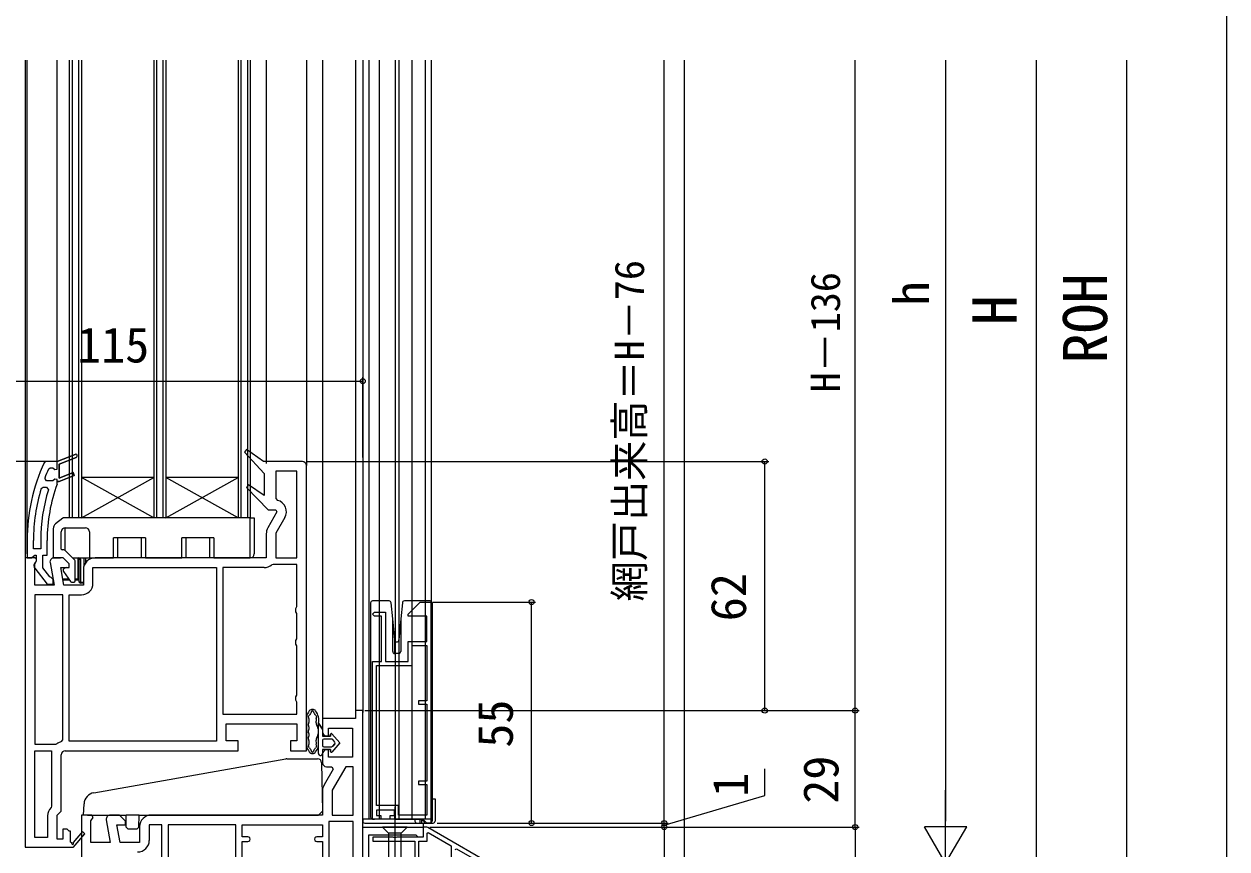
# Model space of a CAD drawing. Units: millimetres, scale not verified. Extents: x -525 to 525, y -783 to 777.
# Drawn here: x 225.8 to 525, y 166.5 to 371.8 of the extents above; entities that cross this region are included whole.
import ezdxf
from ezdxf.enums import TextEntityAlignment as Align

# ---------------------------------------------------------------- set-up
doc = ezdxf.new("R2010")
doc.units = ezdxf.units.MM
doc.header["$LTSCALE"] = 4
for name, color, linetype in [('0-2_YKK_11', 7, 'Continuous'), ('0-3_YKK_11E', 7, 'Continuous'), ('0-4_YKK_12', 2, 'Continuous'), ('0-5_YKK_13', 4, 'Continuous'), ('0-7_YKK_D', 6, 'Continuous'), ('0-8_YKK_ZWAK', 7, 'Continuous'), ('0-9_YSS_K', 3, 'Continuous')]:
    doc.layers.add(name, color=color, linetype=linetype)
doc.styles.add('ＭＳ ゴシック', font='')
doc.styles.get('ＭＳ ゴシック').set_extended_font_data('MS Gothic')

msp = doc.modelspace()

# ---------------------------------------------------------------- linework, layer by layer
at = {"layer": '0-2_YKK_11'}
for p, q in [((285.5, 236.5), (275.2, 236.5)), ((300, 190.1), (300, 187.9)), ((344.501, 161.189), (326.232, 171.765)), ((298.6, 168.3), (300, 168.3))]:
    msp.add_line(p, q, dxfattribs=at)
for points in [[(231.795, 260.999), (232.253, 261.3), (232.925, 261.3), (233.41, 260.925), (234, 261), (234, 262.9), (238.452, 264.671), (234, 262.9), (231.218, 262.9), (230.764, 262.61)], [(238.748, 263.928), (234.5, 262.238), (234.5, 258.761), (237.952, 260.134), (238.248, 259.391), (234.5, 257.9), (234, 257.9), (234, 258.4), (233.41, 258.475), (232.925, 258.1), (232.9, 258.1), (231.365, 258.1), (230.896, 258.774)], [(233.97, 257.282), (234, 257.453), (234, 257.9), (234.5, 257.9), (238.248, 259.391), (237.952, 260.134), (234.5, 258.761), (234.5, 262.238), (238.748, 263.928)], [(295, 262.9), (285.29, 262.9), (281.095, 265.852), (280.577, 265.261), (285.5, 259.9), (285.5, 254.435), (281.588, 257.056), (281.084, 256.451), (286.487, 250.9), (288.345, 250.9), (288.673, 250.333), (286.389, 246.377)], [(236, 190.901), (279, 190.9), (279, 193.4), (276, 193.4), (276, 197.6), (293.6, 197.6), (293.6, 193.4), (292, 193.4), (292, 190.9), (296, 190.9), (296, 261.9)], [(293.6, 238.9), (293.6, 260.5), (288.4, 260.5), (288.4, 253.713), (288.787, 253.226)], [(230.009, 256.145), (230.487, 256.5), (231.324, 256.5), (231.801, 255.852)], [(290.645, 248.95), (288.4, 245.061), (288.4, 238.9), (293.6, 238.9)], [(226.5, 243.267), (226.5, 238.9), (227.6, 238.9), (228.096, 239.337), (228.394, 239.6), (228.8, 239.6), (228.8, 238.2), (228.6, 237.8)], [(229.9, 243.267), (229.9, 241.2), (228.1, 241.2), (228.1, 243.267)], [(228.413, 236.383), (231.525, 232.4), (233, 232.4), (233, 233.501), (232.525, 234), (232.155, 234.192), (230.4, 236.438), (230.4, 239.6), (231.5, 239.6), (231.5, 243.267)], [(286, 244.927), (286, 238.9), (243.4, 238.9)], [(226, 238.9), (226, 166.9), (237.866, 166.9), (238, 166.823), (240.905, 170.241), (240.295, 170.759), (237.984, 168.04)], [(232.215, 237.727), (233.207, 232.1), (228.4, 232.1), (228.4, 237.457), (228.824, 238.135), (228.858, 238.6), (228.4, 238.9), (227.5, 238.9), (226, 238.9)], [(240.5, 236), (240.5, 232.1), (235.644, 232.1), (234.868, 236.5), (237, 236.5), (237, 237.4), (235.5, 238.9), (233.2, 238.9)], [(273.6, 236.5), (273.6, 193.3), (237, 193.3), (237, 229.7), (240, 229.7)], [(242.9, 232.6), (242.9, 236.5), (273.6, 236.5)], [(275.2, 236.5), (275.2, 200), (293.6, 200), (293.6, 203.034), (293.35, 203.467), (293.35, 204.333), (293.6, 204.766), (293.6, 217.034), (293.35, 217.467), (293.35, 218.333), (293.6, 218.766), (293.6, 225.034), (293.35, 225.467), (293.35, 226.333), (293.6, 226.766), (293.6, 237.3), (287.691, 237.3), (287.369, 237.183)], [(228.4, 229.7), (228.4, 192.5), (233.633, 192.5), (233.936, 192.603)], [(235.041, 193.163), (235.4, 193.642), (235.4, 229.7), (228.4, 229.7)], [(310, 136.9), (310, 200.9), (308.2, 200.9), (308.2, 198.9), (300, 198.9), (300, 195.6)], [(301, 194.6), (301.5, 194.6), (301.5, 196.5), (307.5, 196.5), (307.5, 189.3), (301.5, 189.3), (301.5, 191.1), (301, 191.1)], [(228.4, 169.3), (228.4, 190.9), (232.6, 190.901), (232.6, 177.101), (232.453, 176.747)], [(237.606, 167.974), (237.3, 168.151), (237.3, 170.9), (237, 170.9), (236.5, 171.4), (235.4, 171.4), (235.4, 168.9), (234, 168.9), (234, 174.9), (235, 175.9), (235, 189.901)], [(301, 186.9), (302.345, 186.9), (302.673, 186.333), (300.389, 182.377)], [(300, 180.927), (300, 174.9), (257.4, 174.9)], [(246.215, 173.726), (247.207, 168.1), (242.4, 168.1), (242.4, 173.456), (242.942, 174.324), (242.623, 174.9), (240, 174.9), (240, 147.258), (195.948, 144.95)], [(231.6, 174.693), (231.6, 169.301), (228.4, 169.3)], [(254.5, 172), (254.5, 168.1), (249.644, 168.1), (248.868, 172.5), (251, 172.5), (251, 173.4), (249.5, 174.9), (247.2, 174.9)], [(260, 135.3), (260, 172.5), (256.9, 172.5), (256.9, 168.6)], [(281.4, 169.5), (280, 169.5), (280, 172.5), (300, 172.5), (300, 169.5), (298.6, 169.5)], [(325.731, 171.9), (325, 171.9), (325, 169.4), (318.458, 169.4), (318.275, 169.28), (317.725, 169.28), (317.542, 169.4), (312.5, 169.4), (312.5, 168.4), (323, 168.4), (323, 160.9)], [(300, 168.3), (300, 135.3), (280, 135.3), (280, 168.3), (281.4, 168.3)], [(324, 159.9), (324, 168.4), (326, 168.4), (326, 170.397), (326.3, 170.571), (332, 167.271), (332, 159.9)], [(333, 166.345), (333.3, 166.518), (344, 160.323)]]:
    msp.add_lwpolyline(points, dxfattribs=at)
for points in [[(307.6, 174.9), (307.6, 186.9), (305.771, 186.9), (302.4, 181.061), (302.4, 174.9)], [(278.4, 135.3), (278.4, 172.5), (261.6, 172.5), (261.6, 135.3)], [(301.6, 173.3), (301.6, 135.3), (307.6, 135.3), (307.6, 173.3)], [(310, 151.9), (310, 171.9), (325, 171.9), (325, 169.4), (323.8, 169.4), (323.5, 169.7), (323.3, 169.9), (311.4, 169.9), (311.4, 151.9)]]:
    msp.add_lwpolyline(points, close=True, dxfattribs=at)
for centre, radius, start, end in [((238.6, 264.3), 0.4, 291.69939, 111.69941), ((238.6, 264.3), 0.4, 291.69939, 111.69941), ((272.5, 243.267), 46, 155.13402, 179.99999), ((272.5, 243.267), 44.4, 156.46078, 159.55779), ((295, 261.9), 1, 0.00001, 89.99999), ((272.5, 243.267), 44.4, 163.13981, 180.00001), ((272.5, 243.267), 42.6, 162.81723, 180.00001), ((272.5, 243.267), 41, 160.01112, 180.00001), ((288.134, 250.4), 2.9, 329.99998, 76.9794), ((288.9, 244.927), 2.9, 150.00001, 180.00002), ((229.2, 237), 1, 126.86989, 218.08672), ((233.2, 237.9), 1, 90, 189.99998), ((243.4, 236), 2.9, 90.00001, 179.99999), ((285.5, 239.4), 2.9, 269.99998, 310.11918), ((240, 232.6), 2.9, 270.00001, 359.99999), ((301, 195.6), 1, 180.00001, 269.99999), ((236, 189.901), 3.4, 106.3827, 127.37008), ((236, 189.901), 1, 90.00001, 179.99999), ((301, 190.1), 1, 90.00001, 179.99999), ((301, 187.9), 1, 180.00001, 269.99999), ((302.9, 180.927), 2.9, 150.00001, 180.00002), ((234.5, 174.693), 2.9, 134.90088, 179.99999), ((247.2, 173.9), 1, 90, 189.99998), ((257.4, 172), 2.9, 90.00001, 179.99999), ((325.731, 170.9), 1, 59.9314, 90), ((237.822, 167.849), 0.25, 149.99997, 49.64296), ((254, 168.6), 2.9, 270.00001, 359.99999), ((281.4, 168.9), 0.6, 269.99999, 90.00001), ((298.6, 168.9), 0.6, 89.99999, 270.00001)]:
    msp.add_arc(centre, radius, start, end, dxfattribs=at)
at = {"layer": '0-3_YKK_11E'}
for points in [[(326.969, 227.9), (326.969, 172.9), (325.969, 172.9), (324.969, 173.9), (316.869, 173.9), (316.869, 174.8), (317.869, 174.8), (317.869, 176.1), (313.469, 176.1), (313.469, 174.8), (314.469, 174.8), (314.469, 173.9), (312.469, 173.9), (312.469, 213.1), (314.669, 213.1), (314.669, 224.4), (312.969, 224.4), (312.469, 224.9), (312.969, 225.4), (315.669, 225.4), (315.669, 213.1), (321.269, 213.1), (321.269, 218.1), (325.969, 218.1), (325.969, 224.4), (321.269, 224.4), (321.269, 224.9), (324.269, 227.9)], [(313.469, 177.3), (313.469, 212.1), (322.269, 212.1), (322.269, 217.1), (325.969, 217.1), (325.969, 203.3), (323.869, 203.3), (323.869, 202.5), (325.969, 202.5), (325.969, 183.3), (323.869, 183.3), (323.869, 182.5), (325.969, 182.5), (325.969, 174.9), (318.869, 174.9), (318.869, 177.3)]]:
    msp.add_lwpolyline(points, close=True, dxfattribs=at)
at = {"layer": '0-4_YKK_12'}
for p, q in [((226, 362.82), (226, 238.4)), ((226.496, 239.9), (226.496, 362.82)), ((234, 262.9), (234, 362.82)), ((237.003, 362.82), (237.003, 248.901)), ((237.703, 362.82), (237.703, 248.901)), ((239.303, 362.82), (239.303, 248.901)), ((240.003, 362.82), (240.003, 248.901)), ((258.003, 362.82), (258.003, 248.901)), ((258.703, 362.82), (258.703, 248.901)), ((260.303, 362.82), (260.303, 248.901)), ((261.003, 362.82), (261.003, 248.901)), ((279.003, 362.82), (279.003, 248.901)), ((279.703, 362.82), (279.703, 248.901)), ((281.303, 362.82), (281.303, 248.901)), ((282.003, 362.82), (282.003, 248.901)), ((286, 362.82), (286, 262.401)), ((296, 362.82), (296, 261.9)), ((300.001, 362.82), (300.005, 198.472)), ((308.2, 362.82), (308.2, 200.4)), ((310, 362.82), (310, 200.4)), ((311.5, 362.82), (311.5, 173.9)), ((314.1, 362.82), (314.1, 173.9)), ((318.05, 362.82), (318.05, 173.9)), ((318.95, 362.82), (318.95, 173.9)), ((322.2, 362.82), (322.2, 173.9)), ((325.5, 362.82), (325.5, 173.9)), ((326.997, 362.82), (327, 173.9)), ((258.003, 258.901), (240.003, 258.901)), ((258.003, 248.901), (240.003, 258.901)), ((240.003, 248.901), (258.003, 258.901)), ((279.003, 258.901), (261.003, 258.901)), ((279.003, 248.901), (261.003, 258.901)), ((261.003, 248.901), (279.003, 258.901)), ((282.003, 248.901), (237.003, 248.901)), ((327, 173.9), (310, 173.9)), ((325, 172.9), (325, 171.4))]:
    msp.add_line(p, q, dxfattribs=at)
at = {"layer": '0-5_YKK_13'}
for p, q in [((235.418, 248.835), (233.563, 247.351)), ((282, 248.9), (235.605, 248.9)), ((282, 248.9), (283, 248.9)), ((282, 238.9), (282, 248.9)), ((283, 248.9), (283, 239.9)), ((233, 246.179), (233, 239.1)), ((235, 241.1), (235, 245.4)), ((236, 246.4), (241, 246.4)), ((236, 240.729), (236, 246.4)), ((242, 245.4), (242, 238.9)), ((256, 243.9), (248, 243.9)), ((248, 238.9), (248, 243.9)), ((255, 238.9), (255, 243.9)), ((256, 243.9), (256, 238.9)), ((273, 243.9), (265, 243.9)), ((265, 238.9), (265, 243.9)), ((272, 238.9), (272, 243.9)), ((273, 243.9), (273, 238.9)), ((235.621, 240.9), (235.2, 240.9)), ((238.354, 238.375), (235.975, 240.754)), ((233, 238.88), (233, 238.9)), ((233.2, 238.9), (233, 238.9)), ((233.2, 238.9), (234.793, 238.9)), ((236.193, 236.5), (235.6, 236.158)), ((237.828, 238.9), (242, 238.9)), ((238.5, 233.2), (238.5, 238.022)), ((239.5, 232.9), (239.5, 238.6)), ((239.5, 238.6), (239.8, 238.6)), ((239.8, 238.6), (239.8, 232.9)), ((240.7, 237.059), (240.7, 238.9)), ((241, 238.9), (241, 237.628)), ((242, 238.9), (248, 238.9)), ((256, 238.9), (255, 238.9)), ((256, 238.9), (265, 238.9)), ((273, 238.9), (272, 238.9)), ((273, 238.9), (282, 238.9)), ((235.362, 233.7), (236.83, 233.7)), ((235.5, 235.985), (235.5, 235.663)), ((235.536, 235.549), (237.301, 233.028)), ((238.5, 233.7), (239.2, 233.7)), ((239.2, 233.7), (239.2, 233.4)), ((237.04, 233.4), (235.415, 233.4)), ((237.547, 232.9), (238.2, 232.9)), ((239.2, 233.4), (238.5, 233.4)), ((239.8, 232.9), (240.5, 232.9)), ((240.5, 232.6), (239.8, 232.6)), ((311.969, 227.7), (311.969, 174.4)), ((312.57, 228.2), (312.469, 228.2)), ((315.169, 228.2), (312.57, 228.2)), ((316.097, 228.2), (315.169, 228.2)), ((316.583, 228.2), (316.097, 228.2)), ((317.469, 223.712), (317.081, 227.748)), ((319.858, 227.748), (319.469, 223.712)), ((320.781, 228.2), (320.356, 228.2)), ((324.502, 228.2), (320.781, 228.2)), ((324.569, 228.2), (324.502, 228.2)), ((324.502, 228.195), (324.502, 228.2)), ((326.768, 228.2), (324.569, 228.2)), ((327.269, 227.7), (327.269, 173.4)), ((317.469, 215.6), (317.469, 223.712)), ((319.469, 223.712), (318.969, 218.519)), ((319.469, 223.712), (319.469, 215.6)), ((317.969, 218.519), (317.993, 218.271)), ((318.945, 218.271), (318.969, 218.519)), ((318.969, 218.519), (318.969, 215.1)), ((318.292, 218), (318.647, 218)), ((318.969, 215.1), (317.969, 215.1)), ((296, 199.191), (296, 192.209)), ((296.6, 198.912), (296.6, 197.909)), ((299, 190.199), (299, 197.749)), ((296.6, 196.851), (296.6, 196.229)), ((296.6, 195.171), (296.6, 194.549)), ((300, 196.3), (300, 194.5)), ((300, 196.3), (300, 194.5)), ((302, 194.5), (302, 194.998)), ((302, 194.998), (302, 194.5)), ((302.356, 195.129), (304.3, 192.85)), ((304.3, 192.85), (302.356, 195.129)), ((296.6, 193.491), (296.6, 192.488)), ((300, 194.5), (302, 194.5)), ((302, 194.5), (300, 194.5)), ((300, 193.5), (300, 192.2)), ((300, 193.5), (300, 192.2)), ((302.3, 193.8), (300.3, 193.8)), ((302.3, 193.8), (300.3, 193.8)), ((300.3, 191.9), (302.3, 191.9)), ((300.3, 191.9), (302.3, 191.9)), ((304.3, 192.85), (302.356, 190.571)), ((304.3, 192.85), (302.356, 190.571)), ((303.082, 193.045), (302.528, 193.695)), ((303.082, 193.045), (302.528, 193.695)), ((302.528, 192.005), (303.082, 192.655)), ((303.082, 192.655), (302.528, 192.005)), ((243.144, 180.462), (290.914, 188.885)), ((291.087, 188.9), (298.773, 188.9)), ((300, 191.2), (300, 190.2)), ((302, 191.2), (300, 191.2)), ((300, 191.2), (300, 190.2)), ((302, 191.2), (300, 191.2)), ((302, 190.702), (302, 191.2)), ((302, 191.2), (302, 190.702)), ((240.5, 174.9), (240.671, 177.69)), ((318, 176.9), (318, 146.9)), ((327, 178.9), (328, 178.9)), ((327.2, 178.9), (327.2, 173.9)), ((328, 178.9), (328, 173.4)), ((241.498, 174.9), (240.5, 174.9)), ((241.498, 174.9), (251.15, 174.9)), ((254.35, 174.9), (251.15, 174.9)), ((251.176, 171.9), (251.15, 174.9)), ((254.324, 171.9), (254.35, 174.9)), ((254.35, 174.9), (299.001, 174.9)), ((299.017, 174.9), (299.001, 174.9)), ((322.4, 173.9), (310, 173.9)), ((310, 173.9), (310, 173.4)), ((312.469, 173.9), (312.574, 173.9)), ((312.574, 173.9), (312.832, 173.9)), ((312.832, 173.9), (312.969, 173.9)), ((313.567, 176.11), (313.569, 176.1)), ((318.369, 173.9), (324.768, 173.9)), ((322.969, 173.9), (322.969, 173.4)), ((324.244, 173.9), (324.244, 172.9)), ((324.664, 173.9), (324.848, 173.716)), ((324.744, 172.9), (324.744, 173.82)), ((325.269, 173.4), (324.768, 173.9)), ((327.2, 173.9), (325.3, 173.9)), ((251.176, 171.9), (251.685, 171.4)), ((253.815, 171.4), (251.685, 171.4)), ((253.815, 171.4), (254.324, 171.9)), ((310.5, 172.9), (327.5, 172.9)), ((321.1, 171.9), (314.9, 171.9)), ((314.9, 171.9), (316.45, 170.35)), ((321.1, 171.9), (319.55, 170.35)), ((323.469, 172.9), (324.244, 172.9)), ((324.244, 172.9), (324.744, 172.9)), ((324.744, 172.9), (325.269, 172.9)), ((325.148, 173.402), (325.148, 173.4)), ((325.148, 173.4), (325.269, 173.4)), ((316.45, 170.35), (316.45, 156.816)), ((319.55, 170.35), (316.45, 170.35)), ((319.55, 156.816), (319.55, 170.35))]:
    msp.add_line(p, q, dxfattribs=at)
for points in [[(249, 243.9), (249, 238.9), (248, 238.9)], [(266, 243.9), (266, 238.9), (265, 238.9)], [(239.5, 233.7), (239.2, 233.7), (239.2, 238.9)], [(239.8, 232.6), (239.8, 232.9), (239.5, 232.9)], [(317.969, 215.1), (317.969, 218.519), (317.469, 223.712)], [(299, 197.749), (300, 196.3), (299, 197.749)], [(299.773, 187.917), (299.983, 175.9), (299.017, 174.9)], [(317.869, 175.8), (317.869, 173.9), (318.369, 173.9)], [(325.269, 173.4), (325.269, 172.9), (326.769, 172.9)]]:
    msp.add_lwpolyline(points, dxfattribs=at)
for centre, radius, start, end in [((235.605, 248.6), 0.3, 90, 128.65981), ((234.5, 246.179), 1.5, 128.65981, 180), ((236, 245.4), 1, 90, 180), ((241, 245.4), 1, 0, 90), ((235.2, 241.1), 0.2, 180, 270), ((235.621, 240.4), 0.5, 45, 90), ((282, 239.9), 1, 270, 0), ((233.2, 239.1), 0.2, 180, 270), ((238, 238.022), 0.5, 0, 45), ((239.2, 238.6), 0.3, 0, 90), ((239.2, 238.6), 0.6, 0, 30), ((235.7, 235.985), 0.2, 120, 180), ((235.7, 235.663), 0.2, 180, 215), ((237.547, 233.2), 0.3, 215, 270), ((238.2, 233.2), 0.3, 270, 0), ((239.2, 233.1), 0.3, 0, 90), ((239.8, 232.9), 0.3, 180, 270), ((316.583, 227.7), 0.5, 5.5, 90), ((320.356, 227.7), 0.5, 90, 174.5), ((326.769, 227.7), 0.5, 0.03924, 89.96081), ((317.969, 215.6), 0.5, 180, 270), ((318.292, 218.3), 0.3, 185.5, 270), ((318.647, 218.3), 0.3, 270, 354.5), ((318.969, 215.6), 0.5, 270, 0), ((299.725, 198.501), 3.8, 142.61723, 167.56011), ((297.5, 200.201), 1, 37.38277, 142.61723), ((299.725, 198.501), 3.2, 141.12633, 157.1967), ((297, 200.698), 0.3, 321.12633, 0.38608), ((297.5, 200.701), 0.2, 359.61392, 180.38608), ((298, 200.698), 0.3, 179.61392, 218.87367), ((295.275, 198.501), 3.2, 22.8033, 38.87367), ((295.275, 198.501), 3.8, 348.58793, 37.38277), ((296.6, 199.191), 0.6, 167.56011, 180), ((296.6, 197.38), 0.2, 138.59038, 221.40962), ((296.648, 199.381), 0.2, 107.41595, 215.894), ((296, 197.909), 0.6, 318.59038, 0), ((296, 198.912), 0.6, 0, 35.894), ((296.498, 199.858), 0.3, 287.41595, 337.1967), ((298.502, 199.858), 0.3, 202.8033, 252.58405), ((299, 197.749), 0.6, 168.58793, 212.63687), ((298.352, 199.381), 0.2, 319.31807, 72.58405), ((295.275, 198.501), 3.2, 348.58793, 9.09882), ((298.731, 199.055), 0.3, 139.31807, 189.09882), ((296.6, 195.7), 0.2, 138.59038, 221.40962), ((296, 196.851), 0.6, 0, 41.40962), ((296, 196.229), 0.6, 318.59038, 0), ((296, 195.171), 0.6, 0, 41.40962), ((296, 194.549), 0.6, 318.59038, 0), ((295.8, 195.7), 3.2, 327.36313, 32.63687), ((302.202, 194.998), 0.202, 40.46378, 179.99997), ((302.202, 194.998), 0.202, 40.46381, 180), ((296.6, 192.209), 0.6, 180, 192.43988), ((299.725, 192.899), 3.8, 192.43988, 217.38277), ((296.6, 194.02), 0.2, 138.59038, 221.40962), ((296.648, 192.019), 0.2, 144.10601, 252.58405), ((296, 193.491), 0.6, 360, 41.40962), ((296, 192.488), 0.6, 324.10601, 0), ((296.498, 191.542), 0.3, 22.8033, 72.58405), ((299.725, 192.899), 3.2, 202.8033, 218.87366), ((295.275, 192.899), 3.2, 321.12633, 337.1967), ((298.502, 191.542), 0.3, 107.41595, 157.1967), ((295.275, 192.899), 3.8, 322.61723, 348.58793), ((299, 193.651), 0.6, 147.36313, 191.41207), ((295.275, 192.899), 3.2, 350.90118, 11.41207), ((298.352, 192.019), 0.2, 287.41595, 40.68192), ((298.731, 192.345), 0.3, 170.90118, 220.68192), ((300.3, 193.5), 0.3, 90, 180), ((300.3, 193.5), 0.3, 90, 180), ((300.3, 192.2), 0.3, 180, 270), ((300.3, 192.2), 0.3, 180, 270), ((302.3, 193.5), 0.3, 40.46381, 90), ((302.3, 193.5), 0.3, 40.46381, 90), ((302.3, 192.2), 0.3, 270, 319.53619), ((302.3, 192.2), 0.3, 270, 319.53619), ((302.854, 192.85), 0.3, 319.53619, 40.46381), ((302.854, 192.85), 0.3, 319.53619, 40.46381), ((291.087, 187.9), 1, 90, 100), ((297.5, 191.199), 1, 217.38277, 322.61723), ((297, 190.702), 0.3, 359.61388, 38.87366), ((297.5, 190.699), 0.2, 179.61388, 0.38607), ((298, 190.702), 0.3, 141.12633, 180.38607), ((298.773, 187.9), 1, 1, 90), ((299.5, 190.2), 0.5, 179.88541, 0), ((299.5, 190.199), 0.5, 180.11462, 359.88538), ((299.5, 190.2), 0.5, 359.88533, 359.99998), ((302.202, 190.702), 0.202, 180, 319.53619), ((302.202, 190.702), 0.202, 180, 319.53619), ((243.665, 177.507), 3, 100, 176.5), ((310.5, 173.4), 0.5, 180, 270), ((323.469, 173.4), 0.5, 180, 270), ((326.769, 173.4), 0.5, 270, 0), ((327.5, 173.4), 0.5, 270, 0)]:
    msp.add_arc(centre, radius, start, end, dxfattribs=at)
for centre, major_axis, ratio, start_param, end_param in [((312.469, 227.7), (0.5, 0), 0.999962, 1.5707963, 3.1415927), ((326.768, 227.7), (-0.527, 0), 0.948965, 4.7110867, 4.712389), ((312.469, 174.4), (-0.5, 0), 0.999962, 6.2831853, 7.8539816), ((312.574, 174.4), (-0.5, 0), 0.999962, 1.5620697, 1.5707963), ((324.848, 173.7), (-0.3, 0.3), 0.026186, 3.1154127, 4.7385689)]:
    msp.add_ellipse(centre, major_axis=major_axis, ratio=ratio, start_param=start_param, end_param=end_param, dxfattribs=at)
at = {"layer": '0-7_YKK_D'}
for p, q in [((385, 172.896), (385, 362.82)), ((432.5, 200.9), (432.5, 362.82)), ((455, 362.82), (455, 173.4)), ((477.5, 362.82), (477.5, 143.4)), ((500, 362.82), (500, 158.4)), ((195, 282.9), (310, 282.9)), ((310, 263.9), (310, 283.9)), ((231.949, 262.9), (174, 262.9)), ((296, 262.9), (411, 262.9)), ((410, 200.9), (410, 262.9)), ((327.469, 227.9), (352.999, 227.9)), ((351.999, 172.896), (351.999, 227.9)), ((310.5, 200.9), (433.5, 200.9)), ((310.5, 200.9), (411, 200.9)), ((310.5, 200.9), (433.5, 200.9)), ((432.5, 171.9), (432.5, 200.9)), ((455, 162.9), (455, 181.087)), ((385, 172.896), (385, 175.446)), ((326.731, 171.9), (386, 171.9)), ((326.731, 171.9), (386, 171.9)), ((328.5, 172.896), (386, 172.896)), ((328.5, 172.896), (352.999, 172.896)), ((328.5, 172.896), (386, 172.896)), ((367, 171.9), (433.5, 171.9)), ((372, 171.9), (433.5, 171.9)), ((385, 171.9), (385, 172.896)), ((385, 171.9), (385, 172.896)), ((385, 171.9), (385, 169.35)), ((385, 171.9), (385, 159.9)), ((432.5, 171.9), (432.5, 132.9)), ((455, 162.9), (449.75, 171.993)), ((460.25, 171.993), (449.75, 171.993)), ((455, 162.9), (460.25, 171.993))]:
    msp.add_line(p, q, dxfattribs=at)
msp.add_lwpolyline([(385, 172.398), (410, 179.766), (410, 186.379)], dxfattribs=at)
for centre in [(310, 282.9), (410, 262.9), (351.999, 227.9), (410, 200.9), (432.5, 200.9), (432.5, 200.9), (351.999, 172.896), (385, 172.896), (385, 172.896), (385, 171.9), (385, 171.9), (432.5, 171.9), (432.5, 171.9)]:
    msp.add_circle(centre, 0.637, dxfattribs=at)
at = {"layer": '0-8_YKK_ZWAK'}
msp.add_lwpolyline([(-525, -782.6), (525, -782.6), (525, 747.4)], dxfattribs=at)
at = {"layer": '0-9_YSS_K'}
msp.add_line((390, 362.82), (390, 159.9), dxfattribs=at)

# ---------------------------------------------------------------- texts
at = {"layer": '0-7_YKK_D', "style": 'ＭＳ ゴシック'}
for s, height, p in [('網戸出来高＝H－76', 7.331, (382.193, 228.084)), ('\u3000\u3000\u3000\u3000H－136', 7.331, (430.943, 240.099)), ('ROH', 11, (498.5, 287.294)), ('h', 8.798, (453.5, 301.726)), ('H', 11, (476, 296.819)), ('62', 8.798, (408, 223.139)), ('55', 8.798, (349.999, 191.671)), ('29', 8.798, (431, 177.707)), ('1', 8.798, (408.5, 179.425))]:
    msp.add_text(s, height=height, rotation=90, dxfattribs=at).set_placement(p, align=Align.BOTTOM_LEFT)
msp.add_text('115', height=8.798, dxfattribs=at).set_placement((238.932, 284.9), align=Align.BOTTOM_LEFT)

doc.saveas('drawing.dxf')
